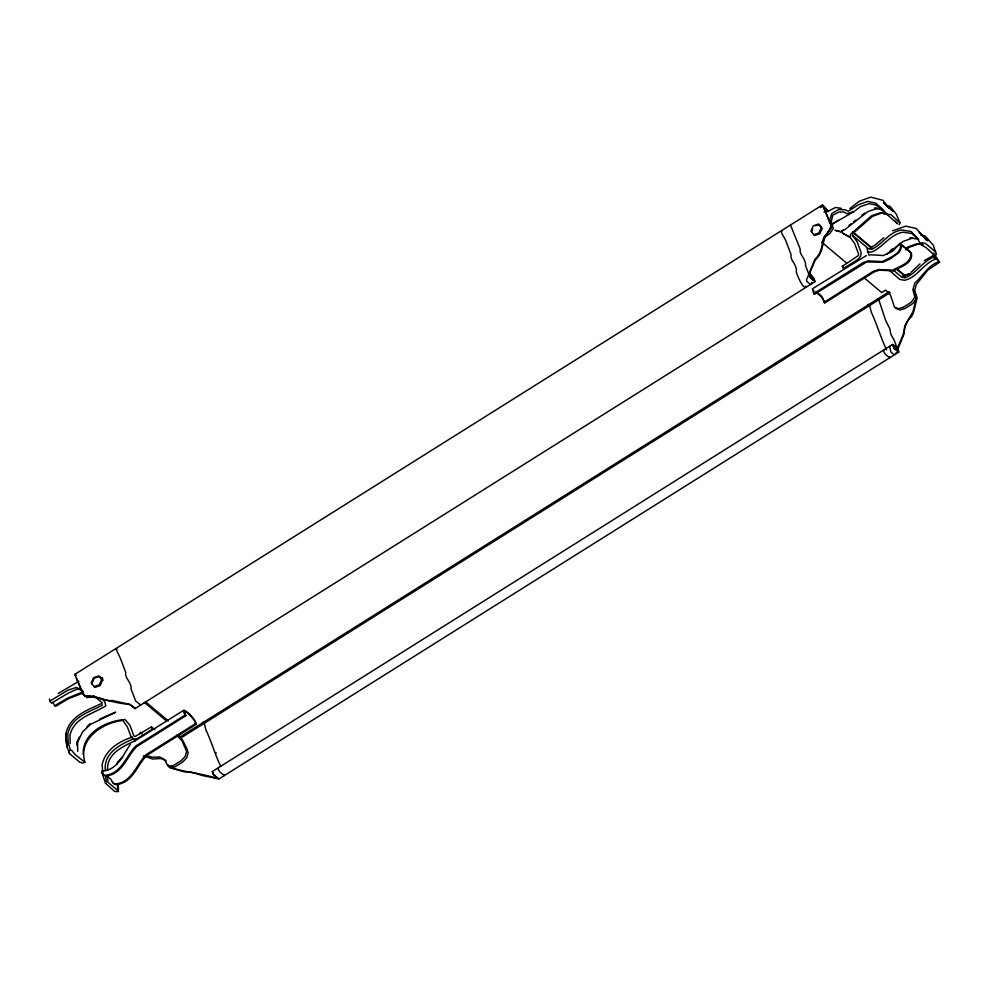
<?xml version="1.0" encoding="UTF-8"?>
<svg xmlns="http://www.w3.org/2000/svg" width="989" height="989" viewBox="0 0 989 989"><rect width="100%" height="100%" fill="white"/><g stroke="black" fill="none" stroke-linecap="round" stroke-linejoin="round"><path stroke-width="1.48" d="M203.017 722.304L202.325 723.021M877.466 298.839L876.773 299.556M117.629 784.487L117.53 790.31L107.85 782.188L107.405 775.66M105.366 770.592C103.19 753.272 120.052 744.396 133.614 738.845M83.237 754.52C81.902 732.997 106.552 720.548 125.047 719.559L129.868 725.197L133.861 735.767L134.924 736.582L151.416 726.903L154.791 729.734M107.591 770.097C106.478 753.766 122.784 746.51 135.184 740.712M887.751 214.279L881.743 213.068L872.582 216.282L852.753 233.565L852.555 235.555L857.117 241.786L861.11 252.356L860.739 256.027L858.192 259.229L843.197 268.637L842.319 266.313L858.403 255.521L858.563 253.95L854.57 243.381L850.268 237.583L850.491 234.344L871.321 215.923L880.111 212.833L887.22 214.279M139.968 733.677L140.29 732.33L142.144 733.875M118.346 784.475L118.47 791.608L114.699 791.484L105.539 783.276L106.231 781.335L105.6 776.105M899.236 224.676L899.941 222.748L896.281 214.23L890.125 206.38L887.17 205.761M134.269 707.531L128.731 704.267C113.908 703.266 100.198 697.282 85.536 696.071A4.661 3.536 -50 0 1 83.954 695.131M808.73 275.35L815.023 260.552L819.016 255.607L821.55 250.155L824.801 237.533L830.933 228.063A4.661 3.536 -50 0 0 831.119 224.899L823.009 205.922L820.437 207.529M896.343 350.761L903.192 334.616L904.873 325.727L912.983 311.597L915.999 299.519A4.661 3.536 -50 0 0 916.185 296.354L914.553 292.015M897.468 349.97L904.082 333.899A16.751 10.137 -78 0 1 911.364 316.764A14.476 8.753 -78 0 0 914.034 310.484L916.58 300.013A4.661 3.536 -50 0 0 916.766 296.836L914.083 289.728M151.416 726.903L152.294 729.227L137.31 738.647L133.775 739.265L131.314 737.374L127.321 726.791L122.896 720.486C102.745 722.551 77.81 738.882 84.906 762.222L83.138 763.063L79.75 762.21L69.626 753.705L66.856 746.633L65.917 733.702C69.465 716.592 86.636 710.374 100.68 703.896M116.665 764.448L117.79 761.827L122.723 757.092M91.792 683.696L94.252 678.17L99.629 676.389L102.559 680.135L100.112 685.674L94.721 687.454L91.235 682.966L93.596 677.663L98.752 675.957L101.558 679.554L99.209 684.858L94.042 686.564M811.512 231.809L812.748 229.04M79.244 737.188L76.771 742.603L77.068 745.521M828.621 211.473L822.502 204.908L74.867 674.325L82.903 693.821A4.661 3.536 -50 0 0 84.955 695.588L91.668 696.132A14.476 3.536 23 0 1 97.145 697.294A16.751 4.092 23 0 0 112.103 700.472L130.313 704.452L134.924 708.668L134.727 707.531M112.437 781.619L113.76 783.696L115.96 784.71C132.847 782.967 136.853 765.474 146.854 755.336L196.205 724.356C196.687 719.287 178.416 702.375 185.128 715.047L185.907 715.702L136.556 746.683C126.555 756.832 122.549 774.313 105.662 776.068L103.462 775.042L102.3 773.101M790.458 225.022L800.138 248.882L800.113 251.33A7.38 1.879 57.9 0 0 801.51 255.051A9.173 2.337 57.9 0 1 805.355 265.2L810.164 277.6L815.171 281.556L814.12 278.725L809.373 273.298M822.502 204.908L830.537 224.404A4.661 3.536 -50 0 1 830.34 227.569L828.992 230.758L824.999 235.703A14.476 8.753 -78 0 0 822.329 241.971A16.751 10.137 -78 0 1 815.047 259.118L806.468 279.924L806.925 281.469L810.028 284.078L811.87 283.633L811.672 282.495M866.413 255.545L812.464 288.739L813.774 293.585L814.54 294.24L866.673 261.961L883.004 262.221L890.508 258.722L899.162 252.393L901.622 247.151L901.09 244.481L911.401 253.209C913.626 263.148 900.077 267.104 893.314 270.875L879.283 270.195L874.189 271.901L824.851 302.894L821.538 296.935L815.838 292.151M896.355 352.591L895.132 354.396L893.932 354.557L890.829 351.948L889.655 346.434M828.176 232.415L831.712 227.309L829.759 219.904L831.885 213.401L838.684 209.544L844.965 209.742L848.265 211.263L858.675 204.612L867.848 201.397L875.624 203.141L882.349 208.889L887.009 214.403L890.78 214.526L899.941 222.748M130.288 744.482C122.784 755.188 117.58 770.11 102.176 771.061L101.632 772.706L102.683 774.399L104.883 775.413C121.771 773.658 125.776 756.177 135.777 746.027L185.128 715.047M824.072 302.238L873.411 271.246L878.516 269.54L892.535 270.22C899.261 266.449 912.254 262.753 910.758 253.036C908.087 249.08 903.328 246.756 899.978 243.393L892.61 251.194L883.362 255.508L870.53 254.803M919.98 263.89L910.968 272.383M87.044 726.68L90.222 723.614M883.807 237.706L874.746 245.346L870.295 247.609M84.906 762.222L75.127 754.595L71.74 750.478L70.367 750.008L68.958 751.158L69.626 753.705M890.149 250.773L892.449 248.907M869.207 255.545L866.982 248.239L871.618 249.401C882.534 244.444 888.987 231.772 901.745 229.98L910.993 231.5L916.618 237.162L920.907 244.567L926.038 247.596L935.001 255.718L936.41 254.569L933.245 245.173L925.135 235.938L920.722 235.023M905.899 248.61L908.112 246.854L916.84 243.788L922.663 244.53M905.949 249.92L909.373 247.213L918.472 244.023L922.922 244.642M886.651 254.371L903.142 241.403L912.563 238.089L909.892 237.953L918.756 239.19M843.16 229.98L840.848 231.797L835.235 230.338L840.848 231.797L845.298 229.312L867.761 211.646L877.255 208.32L874.573 208.185L881.78 209.717M848.933 225.455L851.245 223.65M853.544 221.845L855.856 220.028M861.518 215.602L864.806 213.031M849.934 208.494L859.429 201.138L870.839 197.132L882.831 200.248L889.296 208.358L883.659 202.708L892.783 211.287M838.14 220.201L831.984 224.355L853.977 211.572L860.331 206.689L869.121 203.61L876.439 205.23L897.616 223.823L895.119 221.066M58.302 693.413L78.885 681.26M140.722 705.021L135.716 701.065L130.907 688.678A9.173 2.337 57.9 0 0 127.062 678.516A7.38 1.879 57.9 0 1 125.652 674.795L125.69 672.347L120.275 658.031L115.824 648.772L116.999 649.167M823.985 212.017L826.606 210.373L826.272 209.507M826.928 211.77L835.618 207.467L841.243 208.308M83.039 691.027L77.785 688.826L68.476 693.005L51.564 703.13L49.809 701.114L68.056 690.099L76.19 687.491L81.494 689.716L84.807 696.268L90.098 695.823M52.986 702.474L54.667 705.738L67.314 698.259L82.767 691.904M93.93 695.7L91.656 697.134L86.364 697.579M824.047 237.286L829.734 233.713L833.27 228.62L831.304 221.202L832.923 215.108L839.265 211.943L843.901 211.992L846.967 213.711L853.977 211.572M134.924 708.668L815.171 281.556M813.774 293.585L863.113 262.604L868.206 260.898L882.237 261.578C888.913 258.005 903.587 253.184 899.978 243.393M134.022 741.466L183.83 710.201M924.319 260.614L934.617 254.717L939.55 262.258L927.905 270.046L916.383 284.375L914.442 291.038L916.395 298.443L912.859 303.536L904.898 308.543L900.027 310.027L895.96 308.432M933.171 255.051L933.529 257.202C922.069 261.603 916.173 273.842 904.75 277.897L901.758 277.18L893.487 270.232M196.205 724.356L195.426 723.701L146.075 754.681C136.074 764.831 132.069 782.311 115.181 784.067L112.981 783.041L110.929 779.406L106.379 775.574M939.55 262.258L934.926 257.066L935.285 259.217C923.194 263.803 917.298 277.476 904.478 280.32L899.631 279.331L889.507 270.43M179.182 737.547L889.21 291.743M938.388 261.825C927.62 265.856 922.984 275.968 914.788 283.039L912.884 289.728L914.837 297.133L911.302 302.238L903.353 307.233L898.469 308.729L894.415 307.134L890.73 295.723L888.901 293.004L885.526 290.16L881.706 292.559L864.163 277.835M179.899 738.598L890.248 292.583M169.144 766.252A4.661 3.536 -50 0 0 171.196 768.02L180.703 770.926A14.476 3.536 23 0 0 186.179 772.088A16.751 4.092 23 0 1 201.138 775.265L218.977 778.924L213.303 774.498L212.19 771.618L892.437 344.506L896.726 347.052L894.118 348.684M218.977 778.924L898.828 352.072L897.74 348.585M81.79 693.512L68.674 698.593L55.829 706.171L54.667 705.738M920.462 243.504L922.23 242.664L925.617 243.517L935.742 252.022M99.765 718.966L115.688 712.167L90.296 724.492L82.47 732.033L77.612 742.257L77.686 751.356M132.662 736.941C119.076 741.342 105.316 749.674 102.151 764.658L103.017 775.883L105.539 783.276M892.634 230.808L905.751 226.147L916.222 228.459L924.641 237.941L919.201 232.427M909.076 273.866L903.353 276.092L910.214 273.73L902.215 276.327M815.319 225.826L819.349 224.491L822.279 228.249L819.819 233.775L814.442 235.555L810.955 231.08L813.317 225.776L818.472 224.07L821.278 227.668L818.929 232.971L813.762 234.677M883.857 350.081L883.573 351.392L885.229 354.198L889.729 357.783L889.606 356.831M218.507 767.835L218.21 769.145L219.879 771.952L224.367 775.537L224.243 774.597M213.179 772.446C211.386 774.474 219.311 778.009 216.912 778.343C201.608 773.287 185.821 772.397 170.603 767.538A4.661 3.536 -50 0 1 168.55 765.77M867.378 251.911L871.643 252.071C883.226 247.163 890.1 234.467 903.031 232.192L912.043 233.552L917.433 238.806M813.564 290.234L814.54 294.24M147.151 755.843L152.281 757.215L159.724 756.968L164.619 759.54L167.945 766.092L173.236 765.659L181.185 760.652L185.104 756.622L186.637 751.516L181.939 740.749L176.734 735.186M898.828 352.072L894.328 348.487L892.437 344.506M102.176 771.061L102.905 771.321M166.177 760.85L160.688 758.464L152.652 759.045L143.405 755.819M867.687 305.267L868.453 304.427A2.633 0.668 57.9 0 1 869.677 305.502L871.235 312.079C877.181 324.751 880.606 337.459 886.577 349.871M925.321 239.437L928.041 240.797L921.414 234.517M781.854 230.993C779.802 231.982 785.192 238.473 785.637 240.278L791.039 254.593L791.015 257.041A7.38 1.879 57.9 0 0 792.412 260.762A9.173 2.337 57.9 0 1 796.256 270.912C795.416 271.394 803.6 291.607 805.874 286.13M896.726 347.052L893.116 345.371L894.143 347.732L898.173 351.107L894.204 340.265L890.941 334.467L889.791 328.595L885.699 320.584L878.776 299.791A2.633 0.668 57.9 0 0 877.799 298.826M74.867 674.325L75.856 674.993M848.747 236.42L842.208 232.934L850.268 237.583M853.284 232.192L872.075 247.979M896.751 268.699L904.972 275.597M852.444 232.081L871.235 247.868M895.898 268.588L905.294 276.475M852.382 235.197L866.908 247.398M822.069 242.478L846.621 263.099M842.319 266.313L844.569 268.192M816.531 291.94L821.142 295.81L823.528 299.407M145.952 702.128L168.377 720.969M144.32 702.351L166.535 721.006M94.734 696.54L101.83 702.487L102.201 705.268C88.936 712.154 71.653 716.988 67.845 733.628L68.167 742.665L70.367 750.008M101.138 698.333L104.513 701.3L105.835 705.849C92.731 714.07 74.15 717.643 70.021 734.963L70.17 743.555M808.631 273.051C819.251 282.186 811.882 282.916 808.953 273.978M826.606 210.373L824.196 206.874A2.633 0.668 57.9 0 0 823.009 205.922M933.529 257.202L935.285 259.217M179.232 735.705L182.359 739.71L186.773 748.5L188.194 752.827L186.661 757.933L182.742 761.963L174.781 766.957L169.49 767.402L168.167 764.781M933.715 253.085L935.001 255.718M76.376 678.318L83.484 694.315M823.961 300.569L824.851 302.894M220.732 766.327C214.91 754.409 211.695 742.059 205.873 729.833L204.327 723.256A2.633 0.668 57.9 0 0 203.351 722.291M195.426 723.701C195.859 719.263 179.714 704.885 185.907 715.702M102.09 677.378L103.029 680.259M49.45 698.963L49.809 701.114M75.448 675.833L75.387 675.339A2.633 0.668 57.9 0 1 75.696 675.45M65.855 735.099L66.856 746.633L65.917 733.702M215.923 752.555A7.38 1.879 57.9 0 1 216.097 753.297"/></g></svg>
